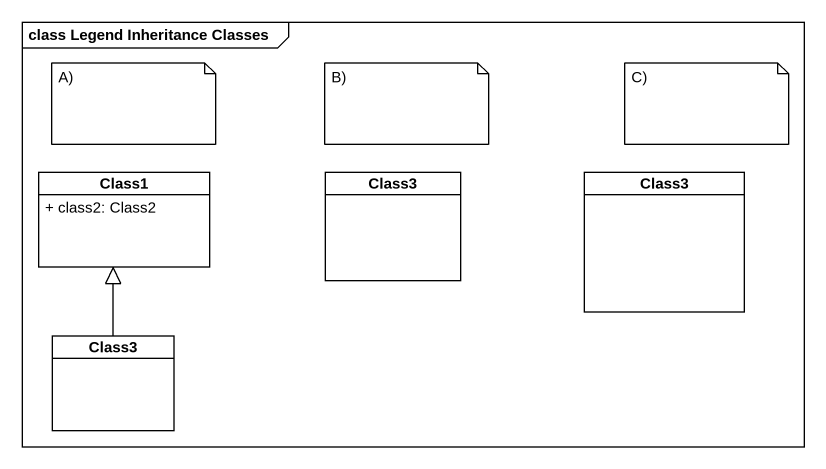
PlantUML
@startuml
mainframe class Legend Inheritance Classes
hide circle
hide empty members
skinparam classAttributeIconSize 0
class Class1 {
  + class2: Class2
}
class Class3
class "Class3" as Class3_2
class "Class3" as Class3_3
Class3_3 -up-|> Class1
note as N1
  A)
end note
note as N2
  B)
end note
note as N3
  C)
end note
@enduml
